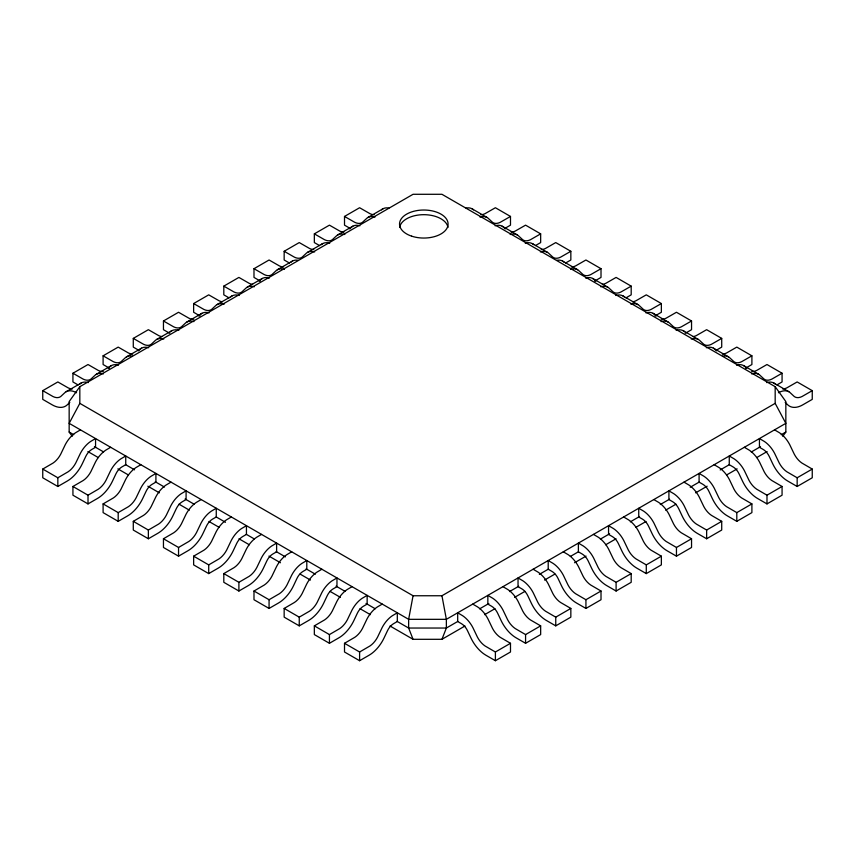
<?xml version="1.0" encoding="UTF-8"?>
<svg xmlns="http://www.w3.org/2000/svg" width="855" height="855" viewBox="0 0 855 855"><rect width="100%" height="100%" fill="white"/><g stroke="black" fill="none" stroke-linecap="round" stroke-linejoin="round"><path stroke-width="1.28" d="M782.795 436.296L785.841 432.042L785.841 401.551L775.175 386.684L441.939 194.288L413.061 194.288L79.825 386.684L79.825 403.357L413.061 595.753L408.637 619.33L408.637 628.04L413.061 639.305L441.939 639.305L465.002 625.988M441.939 639.305L446.363 628.04L446.363 619.33L441.939 595.753L775.175 403.357L775.175 386.684M79.825 403.357L69.159 423.332L408.637 619.33L446.363 619.33L785.841 423.332L775.175 403.357M79.825 386.684L69.159 401.551L69.159 432.042L72.205 436.296M69.811 402.374L67.267 404.821A26.676 15.401 60 0 1 52.176 404.821L42.75 399.381L42.75 390.66L57.841 381.95L68.144 387.86A15.999 9.234 60 0 0 72.322 388.929M108.286 368.259L110.626 366.079A21.343 12.323 60 0 1 118.492 365.171M138.457 350.839L140.797 348.658A21.343 12.323 60 0 1 148.674 347.739M198.809 315.987L201.149 313.817A21.343 12.323 60 0 1 209.026 312.898M259.161 281.145L261.502 278.976A21.343 12.323 60 0 1 269.378 278.057M349.695 228.884L352.036 226.703A21.343 12.323 60 0 1 359.912 225.784M79.804 384.045L80.445 383.5A21.343 12.323 60 0 1 88.322 382.591M170.337 331.783L170.979 331.238A21.343 12.323 60 0 1 178.845 330.319M230.69 296.931L231.331 296.396A21.343 12.323 60 0 1 239.197 295.477M291.042 262.09L291.683 261.545A21.343 12.323 60 0 1 298.427 260.348M321.213 244.669L321.854 244.124A21.343 12.323 60 0 1 329.731 243.215M381.565 209.828L382.206 209.283A21.343 12.323 60 0 1 388.961 208.075M78.168 384.974L72.931 381.95L72.931 373.24L88.012 364.529L98.314 370.439A15.999 9.234 60 0 0 103.273 371.465M109.387 368.163L103.102 364.529L103.102 355.819L118.193 347.109L128.496 353.008A15.999 9.234 60 0 0 132.675 354.088M138.521 350.133L133.284 347.109L133.284 338.398L148.364 329.688L158.667 335.588A15.999 9.234 60 0 0 162.065 336.624M169.739 333.322L163.455 329.688L163.455 320.978L178.545 312.267L188.848 318.167A15.999 9.234 60 0 0 193.796 319.204M199.92 315.89L193.636 312.267L193.636 303.557L208.716 294.847L219.019 300.746A15.999 9.234 60 0 0 222.418 301.783M229.044 297.871L223.807 294.847L223.807 286.136L238.898 277.415L249.2 283.326A15.999 9.234 60 0 0 252.588 284.352M260.273 281.049L253.988 277.415L253.988 268.705L269.069 259.995L279.382 265.905A15.999 9.234 60 0 0 283.561 266.974M289.396 263.019L284.159 259.995L284.159 251.285L299.25 242.574L309.553 248.474A15.999 9.234 60 0 0 313.742 249.553M319.578 245.599L314.341 242.574L314.341 233.864L329.432 225.154L339.734 231.053A15.999 9.234 60 0 0 343.913 232.132M349.748 228.178L344.512 225.154L344.512 216.443L359.602 207.733L369.905 213.632A15.999 9.234 60 0 0 374.095 214.712M66.166 391.697L81.246 382.987M96.337 374.276L111.428 365.566M126.519 356.856L141.599 348.145M156.689 339.435L171.78 330.725M186.871 322.014L201.951 313.304M217.042 304.594L232.132 295.883M247.223 287.173L262.303 278.463M277.394 269.742L292.485 261.032M307.576 252.321L322.666 243.611M337.746 234.901L352.837 226.19M367.928 217.48L383.019 208.77M80.466 429.862L75.529 432.758A21.343 12.323 -60 0 0 65.354 444.515L60.673 454.272A15.999 9.234 -60 0 1 53.053 463.068L42.75 469.064L42.75 477.774L57.841 486.484L67.267 481.044A26.676 15.401 -60 0 0 82.358 463.624L85.757 456.431A10.666 6.156 -60 0 1 91.784 449.463L95.557 447.283L95.557 438.572L90.619 441.469A21.343 12.323 -60 0 0 80.445 453.225L75.764 462.983A15.999 9.234 -60 0 1 68.144 471.778L57.841 477.774L42.75 469.064M110.648 447.283L105.71 450.179A21.343 12.323 -60 0 0 95.536 461.935L90.854 471.693A15.999 9.234 -60 0 1 83.234 480.489L72.931 486.484L72.931 495.195L88.012 503.905L97.449 498.465A26.676 15.401 -60 0 0 112.529 481.044L115.927 473.852A10.666 6.156 -60 0 1 121.966 466.883L125.738 464.714L125.738 455.993L120.801 458.889A21.343 12.323 -60 0 0 110.626 470.645L105.945 480.403A15.999 9.234 -60 0 1 98.314 489.199L88.012 495.195L72.931 486.484M505.252 228.178L510.488 225.154L510.488 216.443L500.186 222.343A15.999 9.234 -60 0 1 492.555 222.343L487.874 217.993A21.343 12.323 -60 0 0 480.008 217.074M140.819 464.714L135.892 467.61A21.343 12.323 -60 0 0 125.706 479.356L121.036 489.113A15.999 9.234 -60 0 1 113.405 497.92L103.102 503.905L103.102 512.615L118.193 521.336L127.619 515.886A26.676 15.401 -60 0 0 142.71 498.465L146.109 491.283A10.666 6.156 -60 0 1 152.137 484.304L155.909 482.135L155.909 473.424L150.972 476.321A21.343 12.323 -60 0 0 140.797 488.066L136.116 497.824A15.999 9.234 -60 0 1 128.496 506.63L118.193 512.615L103.102 503.905M535.422 245.599L540.659 242.574L540.659 233.864L530.357 239.763A15.999 9.234 -60 0 1 522.736 239.763L518.055 235.414A21.343 12.323 -60 0 0 510.179 234.505M171 482.135L166.062 485.031A21.343 12.323 -60 0 0 155.888 496.776L151.207 506.534A15.999 9.234 -60 0 1 143.587 515.341L133.284 521.336L133.284 530.047L148.364 538.757L157.801 533.306A26.676 15.401 -60 0 0 172.881 515.886L176.28 508.704A10.666 6.156 -60 0 1 182.318 501.735L186.091 499.555L186.091 490.845L181.153 493.741A21.343 12.323 -60 0 0 170.979 505.487L166.298 515.244A15.999 9.234 -60 0 1 158.667 524.051L148.364 530.047L133.284 521.336M565.604 263.019L570.841 259.995L570.841 251.285L560.538 257.195A15.999 9.234 -60 0 1 552.907 257.195L548.226 252.834A21.343 12.323 -60 0 0 540.36 251.926M201.182 499.555L196.244 502.451A21.343 12.323 -60 0 0 186.069 514.197L181.388 523.955A15.999 9.234 -60 0 1 173.757 532.761L163.455 538.757L163.455 547.467L178.545 556.178L187.972 550.727A26.676 15.401 -60 0 0 203.063 533.306L206.461 526.124A10.666 6.156 -60 0 1 212.489 519.156L216.262 516.976L225.485 522.298M594.727 281.049L601.012 277.415L601.012 268.705L590.709 274.615A15.999 9.234 -60 0 1 583.089 274.615L578.408 270.255A21.343 12.323 -60 0 0 570.531 269.346M163.455 538.757L178.545 547.467L188.848 541.471A15.999 9.234 -60 0 0 196.468 532.665L201.149 522.907A21.343 12.323 -60 0 1 211.324 511.162L216.262 508.265L216.262 516.976M231.352 516.976L226.415 519.872A21.343 12.323 -60 0 0 216.24 531.618L211.559 541.375A15.999 9.234 -60 0 1 203.939 550.182L193.636 556.178L193.636 564.888L208.716 573.598L218.153 568.158A26.676 15.401 -60 0 0 233.244 550.727L236.632 543.545A10.666 6.156 -60 0 1 242.67 536.577L246.443 534.396L246.443 525.686L241.505 528.582A21.343 12.323 -60 0 0 231.331 540.328L226.65 550.086A15.999 9.234 -60 0 1 219.019 558.892L208.716 564.888L193.636 556.178M625.956 297.871L631.193 294.847L631.193 286.136L620.89 292.036A15.999 9.234 -60 0 1 613.259 292.036L608.578 287.686A21.343 12.323 -60 0 0 600.712 286.767M261.534 534.396L256.596 537.293A21.343 12.323 -60 0 0 246.422 549.038L241.741 558.796A15.999 9.234 -60 0 1 234.11 567.602L223.807 573.598L223.807 582.308L238.898 591.019L248.324 585.579A26.676 15.401 -60 0 0 263.415 568.158L266.813 560.966A10.666 6.156 -60 0 1 272.841 553.997L276.614 551.817L276.614 543.107L271.676 546.003A21.343 12.323 -60 0 0 261.502 557.749L256.821 567.506A15.999 9.234 -60 0 1 249.2 576.313L238.898 582.308L223.807 573.598M655.08 315.89L661.364 312.267L661.364 303.557L651.061 309.457A15.999 9.234 -60 0 1 643.441 309.457L638.76 305.107A21.343 12.323 -60 0 0 630.883 304.188M291.705 551.817L286.767 554.713A21.343 12.323 -60 0 0 276.593 566.47L271.911 576.227A15.999 9.234 -60 0 1 264.291 585.023L253.988 591.019L253.988 599.729L269.069 608.439L278.506 602.999A26.676 15.401 -60 0 0 293.596 585.579L296.984 578.386A10.666 6.156 -60 0 1 303.023 571.418L306.795 569.238L306.795 560.527L301.858 563.424A21.343 12.323 -60 0 0 291.683 575.18L287.002 584.938A15.999 9.234 -60 0 1 279.382 593.733L269.069 599.729L253.988 591.019M685.261 333.322L691.545 329.688L691.545 320.978L681.243 326.877A15.999 9.234 -60 0 1 673.612 326.877L668.931 322.527A21.343 12.323 -60 0 0 661.065 321.608M321.886 569.238L316.949 572.134A21.343 12.323 -60 0 0 306.774 583.89L302.093 593.648A15.999 9.234 -60 0 1 294.462 602.444L284.159 608.439L284.159 617.15L299.25 625.86L308.676 620.42A26.676 15.401 -60 0 0 323.767 602.999L327.166 595.807A10.666 6.156 -60 0 1 333.194 588.839L336.966 586.669L336.966 577.959L332.029 580.844A21.343 12.323 -60 0 0 321.854 592.601L317.173 602.358A15.999 9.234 -60 0 1 309.553 611.165L299.25 617.15L284.159 608.439M716.479 350.133L721.716 347.109L721.716 338.398L711.413 344.298A15.999 9.234 -60 0 1 703.793 344.298L699.112 339.948A21.343 12.323 -60 0 0 691.235 339.029M352.057 586.669L347.119 589.565A21.343 12.323 -60 0 0 336.945 601.311L332.264 611.069A15.999 9.234 -60 0 1 324.644 619.875L314.341 625.86L314.341 634.581L329.432 643.291L338.858 637.841A26.676 15.401 -60 0 0 353.949 620.42L357.337 613.238A10.666 6.156 -60 0 1 363.375 606.27L367.148 604.09L367.148 595.379L362.21 598.276A21.343 12.323 -60 0 0 352.036 610.021L347.354 619.779A15.999 9.234 -60 0 1 339.734 628.585L329.432 634.581L314.341 625.86M745.613 368.163L751.898 364.529L751.898 355.819L741.595 361.718A15.999 9.234 -60 0 1 733.964 361.718L729.294 357.369A21.343 12.323 -60 0 0 722.539 356.172M382.238 604.09L377.301 606.986A21.343 12.323 -60 0 0 367.126 618.731L362.445 628.489A15.999 9.234 -60 0 1 354.814 637.296L344.512 643.291L344.512 652.002L359.602 660.712L369.029 655.261A26.676 15.401 -60 0 0 384.119 637.841L387.518 630.659A10.666 6.156 -60 0 1 393.557 623.69L397.319 621.51L397.319 612.8L392.392 615.696A21.343 12.323 -60 0 0 382.206 627.442L377.536 637.199A15.999 9.234 -60 0 1 369.905 646.006L359.602 652.002L344.512 643.291M776.832 384.974L782.069 381.95L782.069 373.24L771.766 379.15A15.999 9.234 -60 0 1 764.146 379.15L759.464 374.789A21.343 12.323 -60 0 0 751.588 373.881M785.189 402.374L787.733 404.821A26.676 15.401 -60 0 0 802.824 404.821L812.25 399.381L812.25 390.66L801.947 396.57A15.999 9.234 -60 0 1 794.327 396.57L789.646 392.21A21.343 12.323 -60 0 0 779.471 392.21L778.445 392.755M457.842 621.414L446.363 628.04L408.637 628.04L397.115 621.393M479.655 608.824L488.836 603.523M509.505 591.585L518.686 586.284M539.345 574.357L548.536 569.056M570.349 556.455L578.386 551.817L582.159 553.997A10.666 6.156 60 0 1 588.187 560.966L591.585 568.158A26.676 15.401 60 0 0 606.676 585.579L616.102 591.019L631.193 582.308L631.193 573.598L620.89 567.602A15.999 9.234 60 0 1 613.259 558.796L608.578 549.038A21.343 12.323 60 0 0 598.404 537.293L593.466 534.396M600.381 539.12L609.594 533.798M630.338 521.828L639.551 516.505M660.284 504.536L669.497 499.213M690.231 487.243L699.454 481.921M720.188 469.951L729.401 464.628M751.289 451.996L760.501 446.673M781.235 434.703L785.841 432.042M484.603 614.67L494.981 608.685M514.582 597.367L524.959 591.371M544.56 580.053L554.938 574.068M574.539 562.75L586.07 556.092M605.671 544.774L616.049 538.778M635.66 527.46L646.038 521.475M665.639 510.157L676.016 504.161M695.617 492.843L707.149 486.196M726.75 474.878L737.128 468.882M756.728 457.564L767.106 451.568M495.398 652.002L510.488 643.291L510.488 652.002L495.398 660.712L485.971 655.261A26.676 15.401 60 0 1 470.881 637.841L467.482 630.659A10.666 6.156 60 0 0 461.444 623.69L457.682 621.51L457.682 612.8L462.608 615.696A21.343 12.323 60 0 1 472.794 627.442L477.464 637.199A15.999 9.234 60 0 0 485.095 646.006L495.398 652.002L495.398 660.712M525.569 634.581L540.659 625.86L540.659 634.581L525.569 643.291L516.142 637.841A26.676 15.401 60 0 1 501.051 620.42L497.663 613.238A10.666 6.156 60 0 0 491.625 606.27L487.852 604.09L487.852 595.379L492.79 598.276A21.343 12.323 60 0 1 502.964 610.021L507.646 619.779A15.999 9.234 60 0 0 515.266 628.585L525.569 634.581L525.569 643.291M555.75 617.15L570.841 608.439L570.841 617.15L555.75 625.86L546.324 620.42A26.676 15.401 60 0 1 531.233 602.999L527.834 595.807A10.666 6.156 60 0 0 521.807 588.839L518.034 586.669L518.034 577.959L522.971 580.844A21.343 12.323 60 0 1 533.146 592.601L537.827 602.358A15.999 9.234 60 0 0 545.447 611.165L555.75 617.15L555.75 625.86M585.932 599.729L601.012 591.019L601.012 599.729L585.932 608.439L576.494 602.999A26.676 15.401 60 0 1 561.404 585.579L558.016 578.386A10.666 6.156 60 0 0 551.977 571.418L548.205 569.238L548.205 560.527L553.142 563.424A21.343 12.323 60 0 1 563.317 575.18L567.998 584.938A15.999 9.234 60 0 0 575.618 593.733L585.932 599.729L585.932 608.439M578.386 551.817L578.386 543.107L583.324 546.003A21.343 12.323 60 0 1 593.498 557.749L598.179 567.506A15.999 9.234 60 0 0 605.8 576.313L616.102 582.308L631.193 573.598M646.284 564.888L661.364 556.178L661.364 564.888L646.284 573.598L636.847 568.158A26.676 15.401 60 0 1 621.756 550.727L618.368 543.545A10.666 6.156 60 0 0 612.33 536.577L608.557 534.396L608.557 525.686L613.495 528.582A21.343 12.323 60 0 1 623.669 540.328L628.35 550.086A15.999 9.234 60 0 0 635.981 558.892L646.284 564.888L646.284 573.598M676.455 547.467L691.545 538.757L691.545 547.467L676.455 556.178L667.028 550.727A26.676 15.401 60 0 1 651.938 533.306L648.539 526.124A10.666 6.156 60 0 0 642.511 519.156L638.738 516.976L638.738 508.265L643.676 511.162A21.343 12.323 60 0 1 653.851 522.907L658.532 532.665A15.999 9.234 60 0 0 666.152 541.471L676.455 547.467L676.455 556.178M706.636 530.047L721.716 521.336L721.716 530.047L706.636 538.757L697.199 533.306A26.676 15.401 60 0 1 682.119 515.886L678.72 508.704A10.666 6.156 60 0 0 672.682 501.735L668.909 499.555L668.909 490.845L673.847 493.741A21.343 12.323 60 0 1 684.021 505.487L688.702 515.244A15.999 9.234 60 0 0 696.333 524.051L706.636 530.047L706.636 538.757M736.807 512.615L751.898 503.905L751.898 512.615L736.807 521.336L727.381 515.886A26.676 15.401 60 0 1 712.29 498.465L708.891 491.283A10.666 6.156 60 0 0 702.863 484.304L699.091 482.135L699.091 473.424L704.028 476.321A21.343 12.323 60 0 1 714.203 488.066L718.884 497.824A15.999 9.234 60 0 0 726.504 506.63L736.807 512.615L736.807 521.336M766.988 495.195L782.069 486.484L782.069 495.195L766.988 503.905L757.551 498.465A26.676 15.401 60 0 1 742.471 481.044L739.073 473.852A10.666 6.156 60 0 0 733.034 466.883L729.262 464.714L729.262 455.993L734.199 458.889A21.343 12.323 60 0 1 744.374 470.645L749.055 480.403A15.999 9.234 60 0 0 756.686 489.199L766.988 495.195L766.988 503.905M797.159 477.774L812.25 469.064L812.25 477.774L797.159 486.484L787.733 481.044A26.676 15.401 60 0 1 772.642 463.624L769.244 456.431A10.666 6.156 60 0 0 763.216 449.463L759.443 447.283L759.443 438.572L764.381 441.469A21.343 12.323 60 0 1 774.555 453.225L779.236 462.983A15.999 9.234 60 0 0 786.857 471.778L797.159 477.774L797.159 486.484M413.061 595.753L441.939 595.753M76.555 392.755L75.529 392.21A21.343 12.323 60 0 0 65.354 392.21L60.673 396.57A15.999 9.234 60 0 1 53.053 396.57L42.75 390.66M510.488 216.443L495.398 207.733L485.095 213.632A15.999 9.234 -60 0 1 480.905 214.712M540.659 233.864L525.569 225.154L515.266 231.053A15.999 9.234 -60 0 1 511.087 232.132M570.841 251.285L555.75 242.574L545.447 248.474A15.999 9.234 -60 0 1 541.258 249.553M601.012 268.705L585.932 259.995L575.618 265.905A15.999 9.234 -60 0 1 571.439 266.974M631.193 286.136L616.102 277.415L605.8 283.326A15.999 9.234 -60 0 1 602.412 284.352M661.364 303.557L646.284 294.847L635.981 300.746A15.999 9.234 -60 0 1 632.582 301.783M691.545 320.978L676.455 312.267L666.152 318.167A15.999 9.234 -60 0 1 661.204 319.204M721.716 338.398L706.636 329.688L696.333 335.588A15.999 9.234 -60 0 1 692.935 336.624M751.898 355.819L736.807 347.109L726.504 353.008A15.999 9.234 -60 0 1 722.325 354.088M782.069 373.24L766.988 364.529L756.686 370.439A15.999 9.234 -60 0 1 751.727 371.465M812.25 390.66L797.159 381.95L786.857 387.86A15.999 9.234 -60 0 1 782.678 388.929M471.981 208.77L487.072 217.48M502.163 226.19L517.254 234.901M532.334 243.611L547.424 252.321M562.515 261.032L577.606 269.742M592.697 278.463L607.777 287.173M622.867 295.883L637.958 304.594M653.049 313.304L668.129 322.014M683.22 330.725L698.311 339.435M713.401 348.145L728.481 356.856M743.572 365.566L758.663 374.276M773.754 382.987L788.834 391.697M774.534 429.862L779.471 432.758A21.343 12.323 60 0 1 789.646 444.515L794.327 454.272A15.999 9.234 60 0 0 801.947 463.068L812.25 469.064M344.512 216.443L354.814 222.343A15.999 9.234 60 0 0 362.445 222.343L367.126 217.993A21.343 12.323 60 0 1 374.992 217.074M744.352 447.283L749.29 450.179A21.343 12.323 60 0 1 759.464 461.935L764.146 471.693A15.999 9.234 60 0 0 771.766 480.489L782.069 486.484M314.341 233.864L324.644 239.763A15.999 9.234 60 0 0 332.264 239.763L336.945 235.414A21.343 12.323 60 0 1 344.822 234.505M714.182 464.714L719.108 467.61A21.343 12.323 60 0 1 729.294 479.356L733.964 489.113A15.999 9.234 60 0 0 741.595 497.92L751.898 503.905M284.159 251.285L294.462 257.195A15.999 9.234 60 0 0 302.093 257.195L306.774 252.834A21.343 12.323 60 0 1 314.64 251.926M684 482.135L688.938 485.031A21.343 12.323 60 0 1 699.112 496.776L703.793 506.534A15.999 9.234 60 0 0 711.413 515.341L721.716 521.336M253.988 268.705L264.291 274.615A15.999 9.234 60 0 0 271.911 274.615L276.593 270.255A21.343 12.323 60 0 1 284.469 269.346M653.819 499.555L658.756 502.451A21.343 12.323 60 0 1 668.931 514.197L673.612 523.955A15.999 9.234 60 0 0 681.243 532.761L691.545 538.757M223.807 286.136L234.11 292.036A15.999 9.234 60 0 0 241.741 292.036L246.422 287.686A21.343 12.323 60 0 1 254.288 286.767M623.648 516.976L628.585 519.872A21.343 12.323 60 0 1 638.76 531.618L643.441 541.375A15.999 9.234 60 0 0 651.061 550.182L661.364 556.178M193.636 303.557L203.939 309.457A15.999 9.234 60 0 0 211.559 309.457L216.24 305.107A21.343 12.323 60 0 1 224.117 304.188M163.455 320.978L173.757 326.877A15.999 9.234 60 0 0 181.388 326.877L186.069 322.527A21.343 12.323 60 0 1 193.935 321.608M563.295 551.817L568.233 554.713A21.343 12.323 60 0 1 578.408 566.47L583.089 576.227A15.999 9.234 60 0 0 590.709 585.023L601.012 591.019M133.284 338.398L143.587 344.298A15.999 9.234 60 0 0 151.207 344.298L155.888 339.948A21.343 12.323 60 0 1 163.765 339.029M533.114 569.238L538.052 572.134A21.343 12.323 60 0 1 548.226 583.89L552.907 593.648A15.999 9.234 60 0 0 560.538 602.444L570.841 608.439M103.102 355.819L113.405 361.718A15.999 9.234 60 0 0 121.036 361.718L125.706 357.369A21.343 12.323 60 0 1 132.461 356.172M502.943 586.669L507.881 589.565A21.343 12.323 60 0 1 518.055 601.311L522.736 611.069A15.999 9.234 60 0 0 530.357 619.875L540.659 625.86M72.931 373.24L83.234 379.15A15.999 9.234 60 0 0 90.854 379.15L95.536 374.789A21.343 12.323 60 0 1 103.412 373.881M472.762 604.09L477.699 606.986A21.343 12.323 60 0 1 487.874 618.731L492.555 628.489A15.999 9.234 60 0 0 500.186 637.296L510.488 643.291M69.159 432.042L73.744 434.693M94.413 446.62L103.594 451.932M125.407 464.522L134.588 469.823M155.257 481.75L164.438 487.051M185.108 498.989L194.288 504.29M246.219 534.268L254.277 538.928M276.165 551.561L285.378 556.883M306.111 568.853L315.335 574.175M336.068 586.145L345.281 591.468M366.015 603.438L375.238 608.76M87.894 451.568L98.272 457.564M117.872 468.882L128.25 474.878M147.851 486.196L159.383 492.843M178.984 504.161L189.361 510.157M208.962 521.475L219.34 527.46M238.951 538.778L249.329 544.774M268.93 556.092L280.461 562.75M300.062 574.068L310.44 580.053M330.041 591.371L340.418 597.367M360.019 608.685L370.397 614.67M389.998 625.988L413.061 639.305M775.196 384.045L774.555 383.5A21.343 12.323 -60 0 0 766.679 382.591M684.663 331.783L684.021 331.238A21.343 12.323 -60 0 0 676.155 330.319M624.31 296.931L623.669 296.396A21.343 12.323 -60 0 0 615.803 295.477M563.958 262.09L563.317 261.545A21.343 12.323 -60 0 0 556.573 260.348M533.787 244.669L533.146 244.124A21.343 12.323 -60 0 0 525.269 243.215M473.435 209.828L472.794 209.283A21.343 12.323 -60 0 0 466.039 208.075M746.714 368.259L744.374 366.079A21.343 12.323 -60 0 0 736.508 365.171M716.543 350.839L714.203 348.658A21.343 12.323 -60 0 0 706.326 347.739M656.191 315.987L653.851 313.817A21.343 12.323 -60 0 0 645.974 312.898M595.839 281.145L593.498 278.976A21.343 12.323 -60 0 0 585.622 278.057M505.305 228.884L502.964 226.703A21.343 12.323 -60 0 0 495.088 225.784M616.102 582.308L616.102 591.019M359.602 652.002L359.602 660.712M329.432 634.581L329.432 643.291M299.25 617.15L299.25 625.86M269.069 599.729L269.069 608.439M238.898 582.308L238.898 591.019M208.716 564.888L208.716 573.598M178.545 547.467L178.545 556.178M148.364 530.047L148.364 538.757M118.193 512.615L118.193 521.336M88.012 495.195L88.012 503.905M57.841 477.774L57.841 486.484M399.627 227.473A24.271 14.011 0 0 1 423.813 214.68A24.271 14.011 0 0 1 447.988 227.473M411.672 236.172A24.271 14.011 0 0 0 448.084 224.031A24.271 14.011 0 0 0 411.672 211.901A24.271 14.011 0 0 0 411.672 236.172"/></g></svg>
